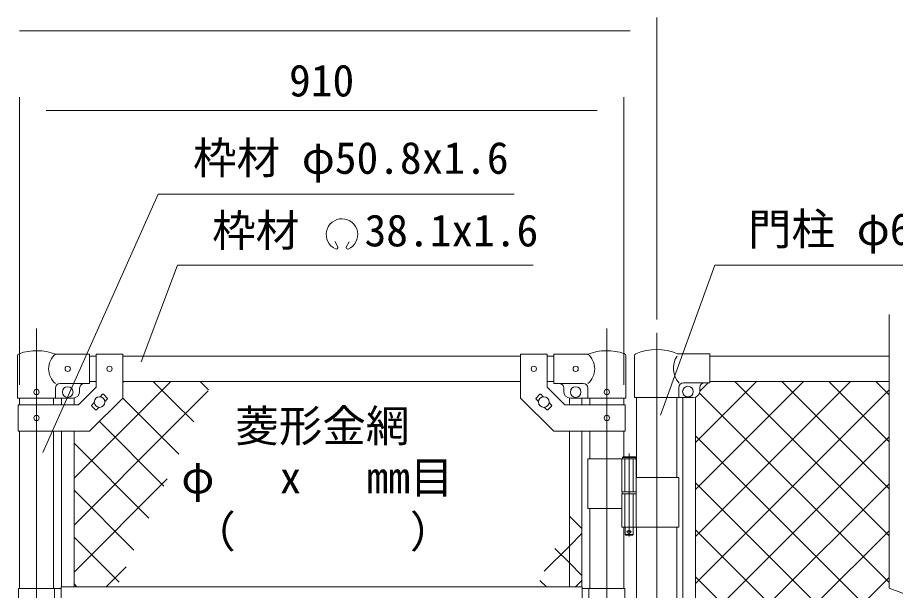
# Model space of a CAD drawing. Units: millimetres, scale not verified. Extents: x -4200 to 4200, y -2970 to 2970.
# Drawn here: x -2564 to -1242, y 409 to 1271 of the extents above; entities that cross this region are included whole.
import ezdxf
from ezdxf.enums import TextEntityAlignment as Align

# ---------------------------------------------------------------- set-up
doc = ezdxf.new("R2010")
doc.units = ezdxf.units.MM
doc.header["$LTSCALE"] = 20
doc.linetypes.add('DASHED', pattern=[7.5, 6, -1.5])
doc.linetypes.add('USER1', pattern=[50.8, 31.75, -6.35, 6.35, -6.35])
for name, color, linetype, lineweight in [('0-1_D-BMK', 2, 'USER1', 13), ('0-2_D-STR1', 1, 'Continuous', 18), ('0-3_D-STR3', 3, 'Continuous', 13), ('0-4_D-STR-DIM', 7, 'Continuous', 9), ('0-6_D-STR-TXT', 7, 'Continuous', 9), ('0-7_D-STR2', 7, 'Continuous', 9)]:
    doc.layers.add(name, color=color, linetype=linetype, lineweight=lineweight)
doc.styles.add('ＭＳ ゴシック', font='')
doc.styles.get('ＭＳ ゴシック').set_extended_font_data('MS Gothic')

msp = doc.modelspace()

# ---------------------------------------------------------------- linework, layer by layer
at = {"layer": '0-1_D-BMK'}
for p, q in [((-2535.9, 803.1), (-2535.9, -35.29)), ((-1676.7, 803.1), (-1676.7, -35.29)), ((-1601.55, 796.61), (-1601.55, -120.04)), ((-1643.28, 614.79), (-1643.28, 489.9)), ((-1646.9, 496.87), (-1639.65, 496.87))]:
    msp.add_line(p, q, dxfattribs=at)
at = {"layer": '0-2_D-STR1'}
for p, q in [((-2455.9, 761.37), (-2445.9, 761.37)), ((-2405.9, 761.37), (-1806.7, 761.37)), ((-1766.7, 761.37), (-1756.7, 761.37)), ((-1521.55, 761.37), (-1251.55, 761.37)), ((-2455.9, 723.37), (-2445.9, 723.37)), ((-2405.9, 723.37), (-1806.7, 723.37)), ((-1766.7, 723.37), (-1756.7, 723.37)), ((-1521.55, 723.37), (-1251.55, 723.37)), ((-2561.3, 698.37), (-2561.3, 688.32)), ((-2510.5, 698.37), (-2510.5, 688.32)), ((-1702.1, 698.37), (-1702.1, 688.32)), ((-1651.3, 698.37), (-1651.3, 688.32)), ((-1631.8, 699.07), (-1631.8, 578.87)), ((-1571.3, 699.07), (-1571.3, 578.87)), ((-2561.3, 648.32), (-2561.3, 411.37)), ((-2510.5, 648.32), (-2510.5, 411.37)), ((-1702.1, 648.32), (-1702.1, 606.87)), ((-1651.3, 648.32), (-1651.3, 609.87)), ((-1702.1, 531.87), (-1702.1, 411.37)), ((-1651.3, 503.87), (-1651.3, 411.37)), ((-1631.8, 503.87), (-1631.8, 396.87)), ((-1571.3, 503.87), (-1571.3, 396.87))]:
    msp.add_line(p, q, dxfattribs=at)
at = {"layer": '0-3_D-STR3'}
for p, q in [((-2564.45, 698.37), (-2564.45, 762.06)), ((-2455.9, 764.37), (-2507.35, 764.37)), ((-2455.9, 764.37), (-2455.9, 720.37)), ((-2445.9, 764.57), (-2445.9, 714.89)), ((-2445.9, 764.57), (-2405.9, 764.57)), ((-2405.9, 764.57), (-2405.9, 698.32)), ((-1806.7, 764.57), (-1806.7, 698.32)), ((-1766.7, 764.57), (-1806.7, 764.57)), ((-1766.7, 764.57), (-1766.7, 714.89)), ((-1756.7, 764.37), (-1705.25, 764.37)), ((-1756.7, 764.37), (-1756.7, 720.37)), ((-1648.15, 698.37), (-1648.15, 762.06)), ((-1634.95, 761.92), (-1634.95, 699.07)), ((-1570.41, 765.07), (-1521.55, 765.07)), ((-1521.55, 721.07), (-1521.55, 765.07)), ((-2455.9, 720.37), (-2500.35, 720.37)), ((-2472.46, 688.32), (-2445.9, 714.89)), ((-1740.13, 688.32), (-1766.7, 714.89)), ((-1756.7, 720.37), (-1712.25, 720.37)), ((-1561.15, 721.07), (-1521.55, 721.07)), ((-2507.35, 698.37), (-2507.35, 713.37)), ((-2470.9, 713.37), (-2470.9, 708.37)), ((-2440.02, 700.27), (-2436.3, 703.98)), ((-2434.89, 703.98), (-2429.23, 698.33)), ((-1777.71, 703.98), (-1783.36, 698.33)), ((-1772.58, 700.27), (-1776.29, 703.98)), ((-1741.7, 713.37), (-1741.7, 708.37)), ((-1705.25, 698.37), (-1705.25, 713.37)), ((-1568.15, 714.07), (-1568.15, 699.07)), ((-1536.55, 709.07), (-1536.55, 714.07)), ((-2564.45, 698.37), (-2507.35, 698.37)), ((-2563.6, 688.32), (-2472.46, 688.32)), ((-2563.6, 688.32), (-2563.6, 648.32)), ((-2507.35, 698.37), (-2480.9, 698.37)), ((-2498.4, 698.37), (-2498.4, 688.32)), ((-2479.4, 698.37), (-2479.4, 688.32)), ((-2452.56, 687.72), (-2448.85, 691.44)), ((-2432.94, 693.2), (-2429.23, 696.91)), ((-1779.65, 693.2), (-1783.36, 696.91)), ((-1760.03, 687.72), (-1763.74, 691.44)), ((-1649, 688.32), (-1740.13, 688.32)), ((-1733.2, 698.37), (-1733.2, 688.32)), ((-1705.25, 698.37), (-1731.7, 698.37)), ((-1714.2, 698.37), (-1714.2, 688.32)), ((-1648.15, 698.37), (-1705.25, 698.37)), ((-1649, 688.32), (-1649, 648.32)), ((-1634.95, 699.07), (-1546.55, 699.07)), ((-1562.2, 699.07), (-1562.2, 396.87)), ((-1543.2, 699.65), (-1543.2, 396.87)), ((-2452.56, 686.31), (-2446.91, 680.65)), ((-2445.49, 680.65), (-2441.78, 684.37)), ((-1767.1, 680.65), (-1770.82, 684.37)), ((-1760.03, 686.31), (-1765.69, 680.65)), ((-2498.4, 648.32), (-2498.4, 413.87)), ((-2479.4, 648.32), (-2479.4, 413.87)), ((-1733.2, 648.32), (-1733.2, 413.87)), ((-1714.2, 648.32), (-1714.2, 413.87)), ((-1633.28, 608.87), (-1653.28, 608.87)), ((-1652.28, 609.87), (-1634.28, 609.87)), ((-1633.28, 608.87), (-1634.28, 609.87)), ((-1633.28, 608.87), (-1633.28, 606.87)), ((-1705.25, 606.87), (-1705.25, 531.87)), ((-1705.25, 606.87), (-1632.48, 606.87)), ((-1654.08, 606.87), (-1654.08, 556.87)), ((-1632.48, 606.87), (-1632.48, 556.87)), ((-1632.48, 578.87), (-1568.25, 578.87)), ((-1568.25, 578.87), (-1568.25, 503.87)), ((-1654.08, 556.87), (-1632.48, 556.87)), ((-1653.78, 556.87), (-1653.78, 553.87)), ((-1632.78, 556.87), (-1632.78, 553.87)), ((-1654.08, 553.87), (-1632.48, 553.87)), ((-1654.08, 553.87), (-1654.08, 503.87)), ((-1653.78, 553.87), (-1632.78, 553.87)), ((-1632.48, 553.87), (-1632.48, 503.87)), ((-1705.25, 531.87), (-1654.3, 531.87)), ((-1654.08, 503.87), (-1568.25, 503.87)), ((-1649.28, 503.87), (-1649.28, 492.87)), ((-1648.28, 491.87), (-1649.28, 492.87)), ((-1648.28, 491.87), (-1638.28, 491.87)), ((-1638.28, 491.87), (-1637.28, 492.87)), ((-2562.9, 411.37), (-2562.9, 392.87)), ((-2562.9, 411.37), (-2498.8, 411.37)), ((-2508.9, 411.37), (-2508.9, 392.87)), ((-2498.8, 413.87), (-1713.8, 413.87)), ((-2498.8, 392.87), (-2498.8, 413.87)), ((-1713.8, 358.87), (-1713.8, 413.87)), ((-1649.7, 411.37), (-1713.8, 411.37)), ((-1703.7, 411.37), (-1703.7, 361.37)), ((-1649.7, 411.37), (-1649.7, 361.37))]:
    msp.add_line(p, q, dxfattribs=at)
at = {"layer": '0-3_D-STR3', "linetype": 'DASHED'}
for p, q in [((-1649.58, 606.87), (-1649.58, 556.87)), ((-1636.98, 606.87), (-1636.98, 556.87)), ((-1649.58, 553.87), (-1649.58, 503.87)), ((-1636.98, 553.87), (-1636.98, 503.87))]:
    msp.add_line(p, q, dxfattribs=at)
at = {"layer": '0-3_D-STR3'}
for points in [[(-2563.6, 648.32), (-2455.9, 648.32), (-2405.9, 698.32)], [(-1649, 648.32), (-1756.7, 648.32), (-1806.7, 698.32)], [(-1652.28, 609.87), (-1653.28, 608.87), (-1653.28, 606.87)], [(-1637.28, 503.87), (-1637.28, 492.87), (-1649.28, 492.87)]]:
    msp.add_lwpolyline(points, dxfattribs=at)
for centre, radius in [((-2488.9, 742.37), 4), ((-2425.9, 742.32), 4), ((-1786.7, 742.32), 4), ((-1723.7, 742.37), 4), ((-2488.9, 707.37), 8), ((-1723.7, 707.37), 8), ((-1554.55, 708.07), 8), ((-2535.9, 707.37), 4), ((-1676.7, 707.37), 4), ((-2440.9, 692.32), 8), ((-1771.7, 692.32), 8), ((-2535.9, 668.32), 4), ((-1676.7, 668.32), 4), ((-1643.28, 496.87), 2.5)]:
    msp.add_circle(centre, radius, dxfattribs=at)
for centre, radius, start, end in [((-2535.9, 689.64), 80, 69.0916, 109.22051), ((-1676.7, 689.64), 80, 70.77949, 110.9084), ((-1601.55, 691.37), 80, 67.09875, 113.10629), ((-2561.15, 762.06), 3.3, 109.22051, 180), ((-2489.15, 742.37), 28.55, 129.59418, 230.40582), ((-1723.44, 742.37), 28.55, 309.59418, 50.40582), ((-1651.45, 762.06), 3.3, 0, 70.77949), ((-1631.65, 761.92), 3.3, 113.10629, 180), ((-1543.02, 743.12), 33.4, 146.35914, 222.2959), ((-2500.35, 713.37), 7, 90, 180), ((-2463.9, 713.37), 7, 90, 180), ((-1748.7, 713.37), 7, 0, 90), ((-1712.25, 713.37), 7, 0, 90), ((-1561.15, 714.07), 7, 90, 180), ((-1529.55, 714.07), 7, 90, 180), ((-2480.9, 708.37), 10, 270, 0), ((-2435.59, 703.28), 1, 45, 135), ((-1777, 703.28), 1, 45, 135), ((-1731.7, 708.37), 10, 180, 270), ((-1546.55, 709.07), 10, 270, 0), ((-2451.86, 687.01), 1, 135, 225), ((-2429.94, 697.62), 1, 315, 45), ((-1782.66, 697.62), 1, 135, 225), ((-1760.74, 687.01), 1, 315, 45), ((-2446.2, 681.36), 1, 225, 315), ((-1766.39, 681.36), 1, 225, 315)]:
    msp.add_arc(centre, radius, start, end, dxfattribs=at)
at = {"layer": '0-4_D-STR-DIM'}
for p, q in [((-1601.55, 816.61), (-1601.55, 1271.37)), ((-2561.55, 1251.37), (-1641.55, 1251.37)), ((-2561.3, 718.37), (-2561.3, 1151.37)), ((-1651.3, 718.37), (-1651.3, 1151.37)), ((-2521.3, 1131.37), (-1691.3, 1131.37)), ((-1251.55, 412.02), (-1251.55, 824.37)), ((-1216.31, 399.19), (-1251.55, 412.02))]:
    msp.add_line(p, q, dxfattribs=at)
at = {"layer": '0-6_D-STR-TXT'}
for p, q in [((-2082.01, 925.75), (-2085.84, 933.96)), ((-2069.42, 925.74), (-2064.9, 933.58))]:
    msp.add_line(p, q, dxfattribs=at)
for points in [[(-1816.38, 1005.49), (-2352.58, 1005.49), (-2526.26, 616.15)], [(-1787.47, 898.46), (-2323.67, 898.46), (-2378.23, 752.8)], [(-980.65, 898.46), (-1513.81, 898.46), (-1595.74, 672.73)]]:
    msp.add_lwpolyline(points, dxfattribs=at)
for centre, radius, start, end in [((-2075.72, 944.63), 23.75, 292.92895, 245.65759), ((-2084.47, 925.29), 2.5, 245.55066, 10.6575), ((-2066.97, 925.28), 2.5, 169.34241, 276.63708)]:
    msp.add_arc(centre, radius, start, end, dxfattribs=at)
at = {"layer": '0-7_D-STR2'}
for p, q in [((-2479.4, 577.72), (-2333.75, 723.37)), ((-2405.9, 721.93), (-2404.46, 723.37)), ((-2276.61, 710.53), (-2289.45, 723.37)), ((-1543.2, 631.2), (-1451.03, 723.37)), ((-1543.2, 560.49), (-1380.32, 723.37)), ((-1543.2, 489.78), (-1309.61, 723.37)), ((-1536.59, 708.52), (-1524.04, 721.07)), ((-1251.55, 491.06), (-1483.86, 723.37)), ((-1251.55, 561.77), (-1413.15, 723.37)), ((-1251.55, 632.48), (-1342.44, 723.37)), ((-1251.55, 703.19), (-1271.72, 723.37)), ((-1543.2, 419.07), (-1251.55, 710.72)), ((-1251.55, 420.35), (-1537.09, 705.89)), ((-2344.07, 565.86), (-2441.21, 663)), ((-1505.19, 386.37), (-1251.55, 640.01)), ((-2366.55, 517.63), (-2479.4, 630.47)), ((-2479.4, 436.3), (-2339.03, 576.67)), ((-1358.99, 386.37), (-1543.2, 570.57)), ((-1434.48, 386.37), (-1251.55, 569.3)), ((-2389.04, 469.41), (-2479.4, 559.76)), ((-1714.2, 501.67), (-1732.52, 519.99)), ((-1429.7, 386.37), (-1543.2, 499.86)), ((-1363.77, 386.37), (-1251.55, 498.59)), ((-2411.53, 421.19), (-2479.4, 489.05)), ((-2431.11, 413.87), (-2400.81, 444.17)), ((-1767.81, 413.87), (-1777.49, 423.54)), ((-1724.01, 413.87), (-1714.2, 423.68)), ((-1500.41, 386.37), (-1543.2, 429.15)), ((-1293.06, 386.37), (-1251.55, 427.88)), ((-2474.92, 413.87), (-2479.4, 418.34))]:
    msp.add_line(p, q, dxfattribs=at)
for points in [[(-2299.09, 662.3), (-2331.55, 694.76), (-2360.16, 723.37)], [(-2479.4, 507.01), (-2331.55, 654.86), (-2290.73, 695.68), (-2277.24, 709.16)], [(-2321.58, 614.08), (-2331.55, 624.05), (-2405.9, 698.4)], [(-1278.48, 376.57), (-1288.28, 386.37), (-1543.2, 641.29)], [(-1770.89, 437.69), (-1733.2, 475.39), (-1714.2, 494.39)], [(-1714.2, 430.96), (-1733.2, 449.96), (-1755, 471.77)]]:
    msp.add_lwpolyline(points, dxfattribs=at)

# ---------------------------------------------------------------- texts
at = {"layer": '0-4_D-STR-DIM', "style": 'ＭＳ ゴシック'}
msp.add_text('910', height=48.09, dxfattribs=at).set_placement((-2155.42, 1138.12), align=Align.BOTTOM_LEFT)
at = {"layer": '0-6_D-STR-TXT', "style": 'ＭＳ ゴシック'}
for s, p in [('枠材 φ50.8x1.6', (-2300.13, 1021.63)), ('枠材 \u300038.1x1.6', (-2271.22, 912.32)), ('門柱 φ60.5x2.3', (-1464.15, 914.35)), ('菱形金網', (-2236.5, 618.07)), ('φ\u3000 x\u3000 mm目', (-2317.71, 540.49)), ('（\u3000\u3000\u3000\u3000）', (-2301.47, 458.84))]:
    msp.add_text(s, height=48.09, dxfattribs=at).set_placement(p, align=Align.BOTTOM_LEFT)

doc.saveas('drawing.dxf')
